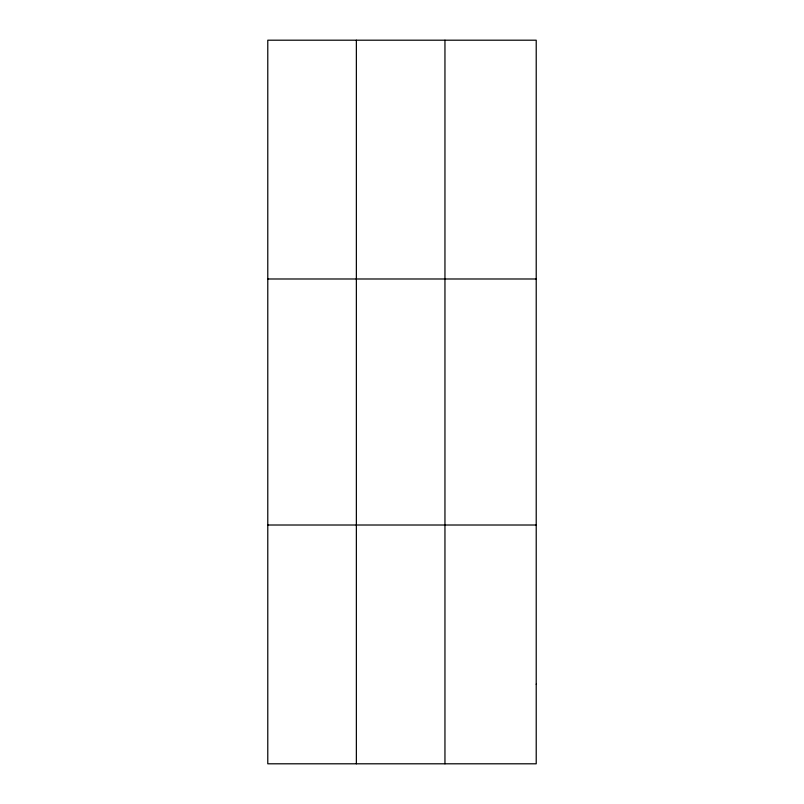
<?xml version="1.0" encoding="UTF-8"?>
<svg xmlns="http://www.w3.org/2000/svg" width="804" height="804" viewBox="0 0 804 804"><rect width="100%" height="100%" fill="white"/><g stroke="black" fill="none" stroke-linecap="round" stroke-linejoin="round"><path stroke-width="1.21" d="M356.363 40.2L356.363 763.8M444.954 40.2L444.954 763.8M267.782 278.988L536.218 278.988M267.782 525.012L536.218 525.012M536.218 684.204L536.218 763.8L267.782 763.8L267.782 40.2L536.218 40.2L536.218 684.204"/></g></svg>
